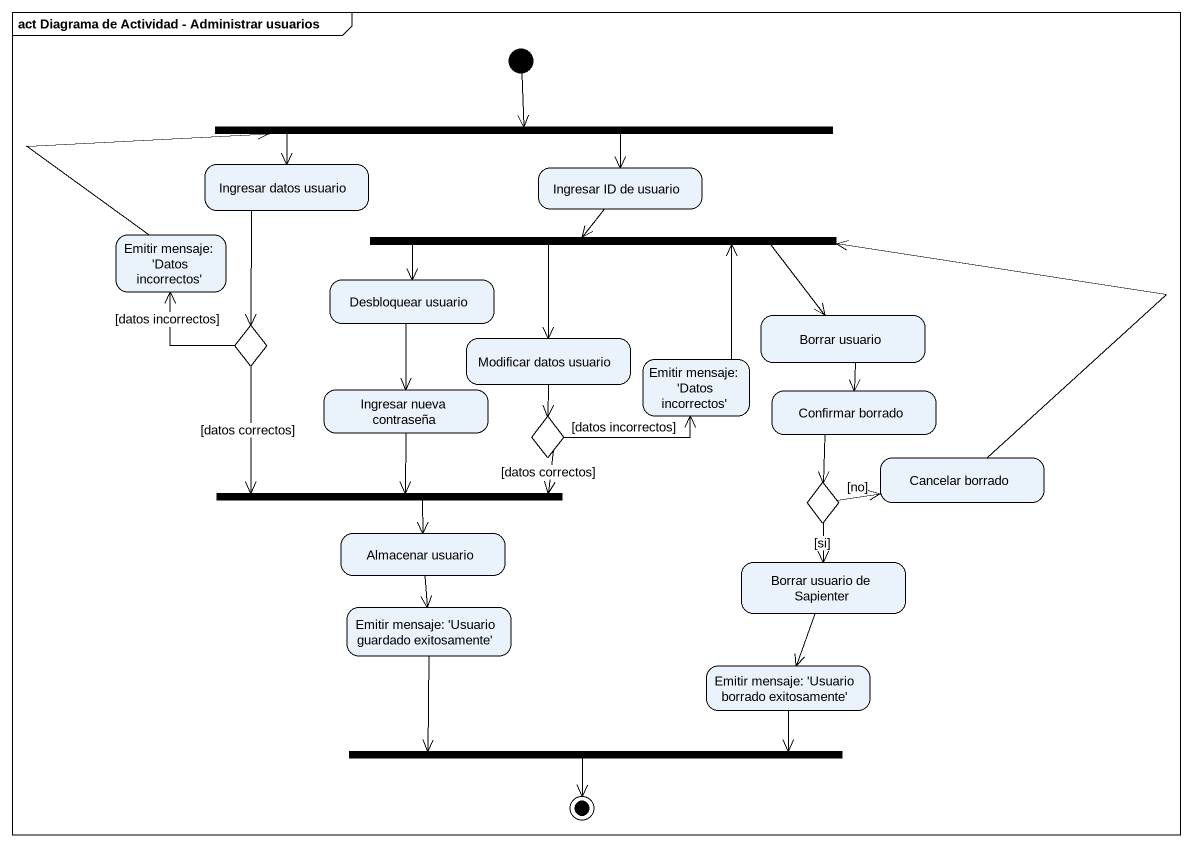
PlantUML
@startuml
mainframe act Diagrama de Actividad - Administrar usuarios
hide empty description
state "Ingresar datos usuario" as Ingresar_datos_usuario
state fork1 <<fork>>
state "Ingresar ID de usuario" as Ingresar_ID_de_usuario
state "Emitir mensaje: 'Datos incorrectos'" as Emitir_mensaje_Datos
state fork2 <<fork>>
state choice1 <<choice>>
state "Desbloquear usuario" as Desbloquear_usuario
state "Borrar usuario" as Borrar_usuario
state "Modificar datos usuario" as Modificar_datos_usuario
state "Emitir mensaje: 'Datos incorrectos'" as Emitir_mensaje_Datos_2
state "Ingresar nueva contraseña" as Ingresar_nueva_contraseña
state choice2 <<choice>>
state "Confirmar borrado" as Confirmar_borrado
state fork3 <<join>>
state choice3 <<choice>>
state "Cancelar borrado" as Cancelar_borrado
state "Almacenar usuario" as Almacenar_usuario
state "Borrar usuario de Sapienter" as Borrar_usuario_de_Sapienter
state "Emitir mensaje: 'Usuario guardado exitosamente'" as Emitir_mensaje_Usuario
state "Emitir mensaje: 'Usuario borrado exitosamente'" as Emitir_mensaje_Usuario_2
state fork4 <<join>>
[*] --> fork1
Ingresar_datos_usuario --> choice1
fork1 -left-> Ingresar_datos_usuario
fork1 --> Ingresar_ID_de_usuario
Ingresar_ID_de_usuario --> fork2
Emitir_mensaje_Datos -right-> fork1
fork2 -left-> Desbloquear_usuario
fork2 -right-> Borrar_usuario
fork2 --> Modificar_datos_usuario
choice1 -up-> Emitir_mensaje_Datos : [datos incorrectos]
choice1 --> fork3 : [datos correctos]
Desbloquear_usuario --> Ingresar_nueva_contraseña
Borrar_usuario --> Confirmar_borrado
Modificar_datos_usuario --> choice2
Emitir_mensaje_Datos_2 -up-> fork2
Ingresar_nueva_contraseña --> fork3
choice2 -right-> Emitir_mensaje_Datos_2 : [datos incorrectos]
choice2 -left-> fork3 : [datos correctos]
Confirmar_borrado --> choice3
fork3 --> Almacenar_usuario
choice3 -right-> Cancelar_borrado : [no]
choice3 --> Borrar_usuario_de_Sapienter : [si]
Cancelar_borrado -up-> fork2
Almacenar_usuario --> Emitir_mensaje_Usuario
Borrar_usuario_de_Sapienter --> Emitir_mensaje_Usuario_2
Emitir_mensaje_Usuario --> fork4
Emitir_mensaje_Usuario_2 -left-> fork4
fork4 --> [*]
@enduml
